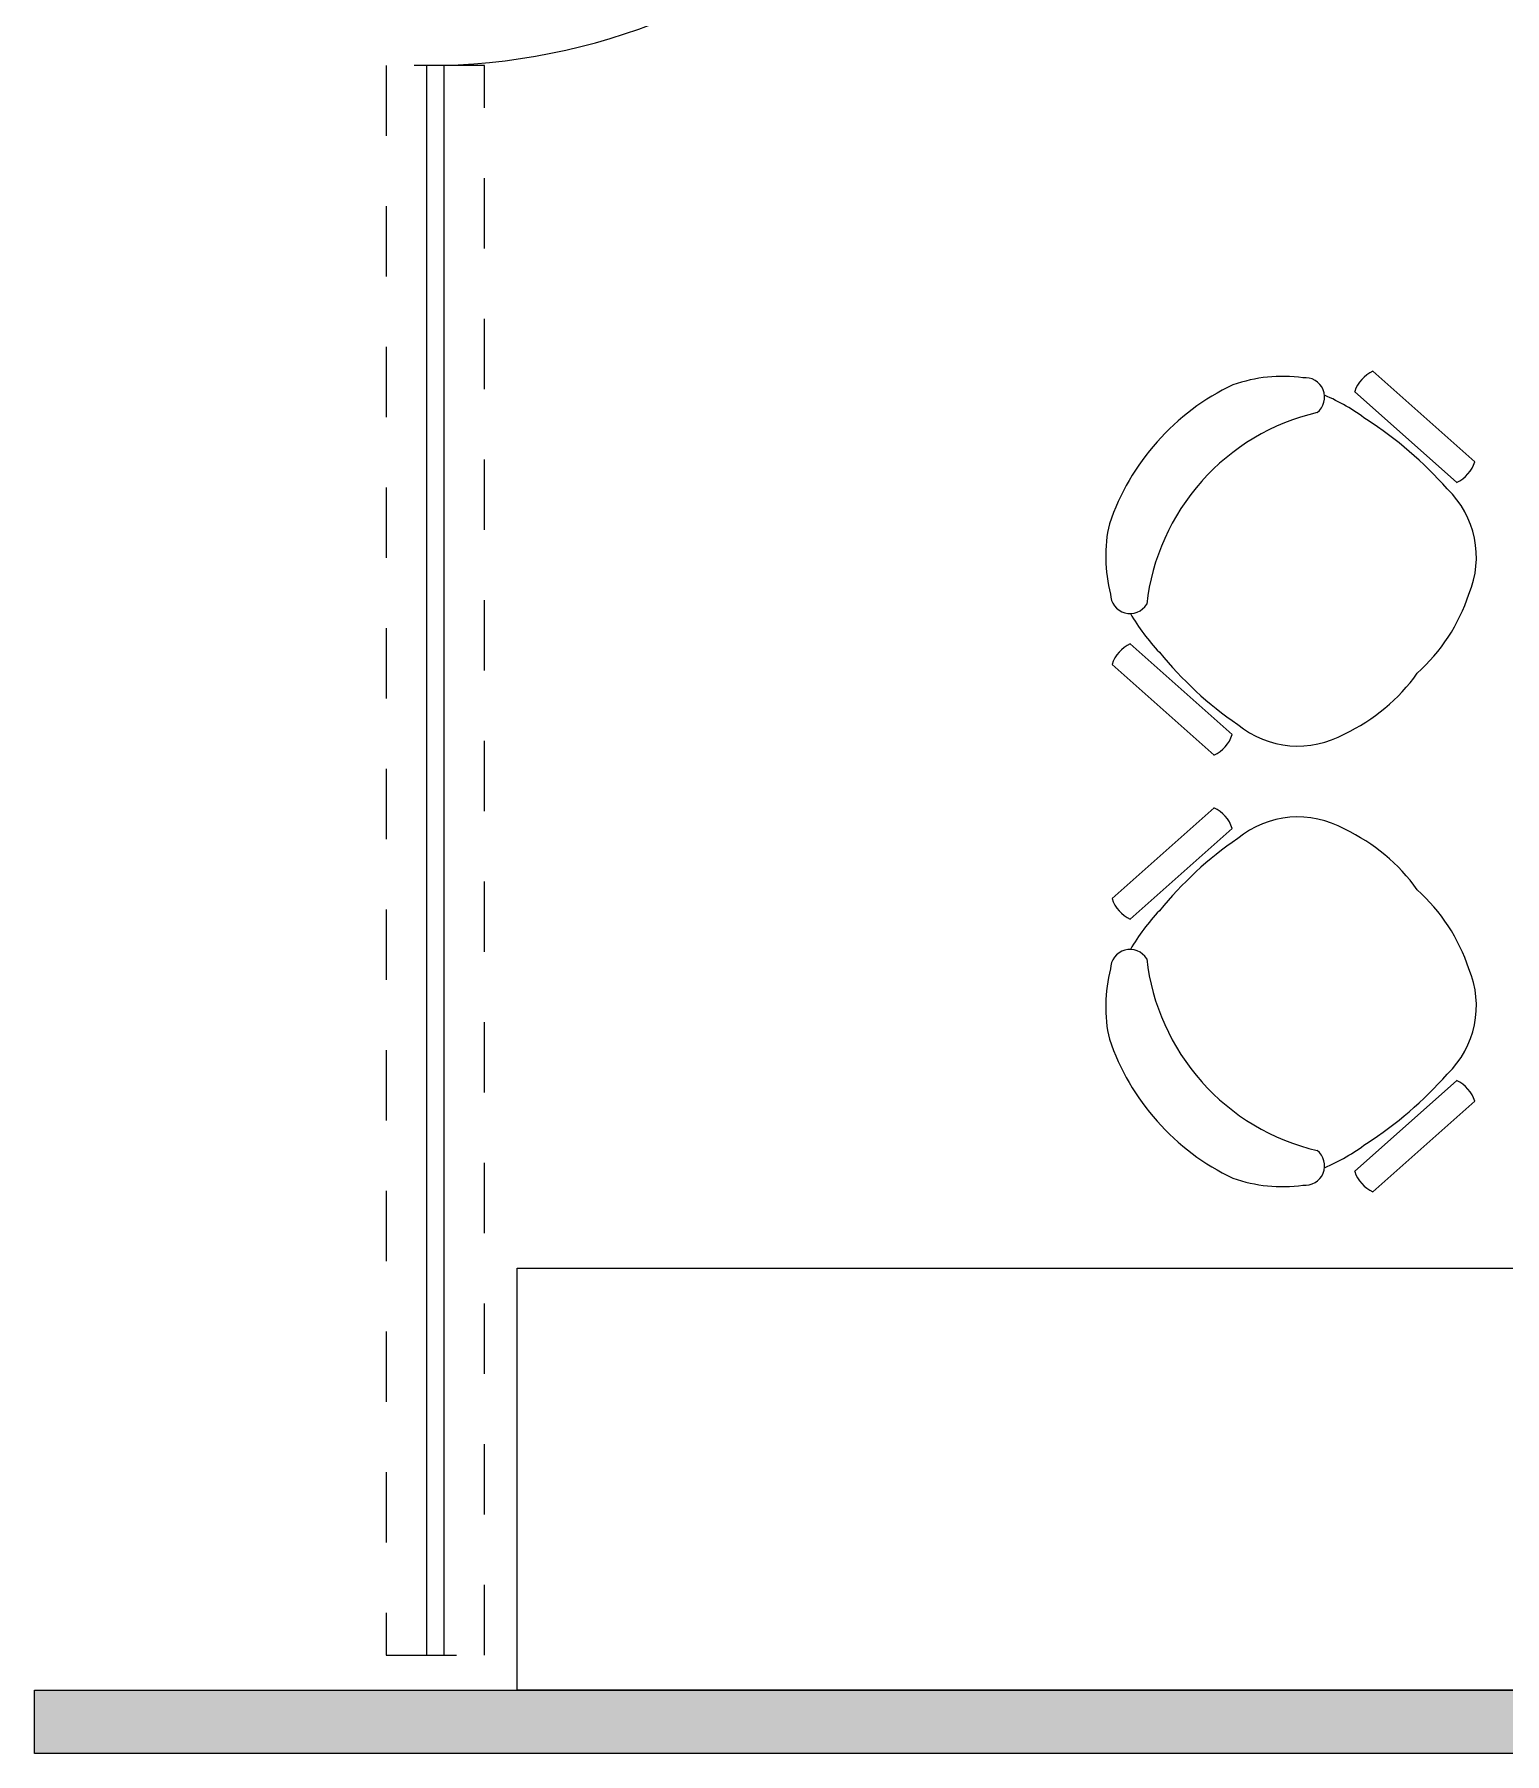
# Model space of a CAD drawing. Header units: metres. Extents: x -598 to 357, y -242 to 574.
# Drawn here: x -294.904 to -292.813, y 58.211 to 60.656 of the extents above; entities that cross this region are included whole.
import ezdxf

# ---------------------------------------------------------------- set-up
doc = ezdxf.new("R2010")
doc.units = ezdxf.units.M
doc.linetypes.add('xref_Nivel PB$0$HIDDEN2', pattern=[0.1875, 0.125, -0.0625])
for name, color, linetype in [('APTOS_SPZ_MCH_N2 MUNI$0$Muebles', 1, 'Continuous'), ('xref_Nivel PB$0$D-dintel mamposteria', 1, 'Continuous'), ('xref_Nivel PB$0$M-muebles', 1, 'Continuous'), ('xref_Nivel PB$0$V-vidrio', 1, 'Continuous'), ('xref_Nivel TIPICO$0$H-hatch tablayeso', 9, 'Continuous'), ('xref_Nivel TIPICO$0$M-muro tablayeso', 4, 'Continuous')]:
    doc.layers.add(name, color=color, linetype=linetype)
doc.layers.add('xref_Nivel PB$0$P-puerta', color=1, linetype='Continuous', lineweight=18)

# ---------------------------------------------------------------- blocks, each defined once
blk = doc.blocks.new('*U309')
at = {"layer": 'xref_Nivel PB$0$D-dintel mamposteria', "linetype": 'xref_Nivel PB$0$HIDDEN2', "ltscale": 0.5}
blk.add_lwpolyline([(0.14, 0), (0, 0), (0, 2.2603), (0.14, 2.2603)], close=True, dxfattribs=at)
blk = doc.blocks.new('xref_Nivel PB$0$xref_Nivel PB$0$XREF-NIVEL 3$0$2222')
at = {"layer": 'xref_Nivel PB$0$M-muebles', "linetype": 'Continuous'}
for p, q in [((-2032.1746, -1967.106), (-2032.0456, -1967.2511)), ((-2031.8416, -1967.106), (-2031.9706, -1967.2511)), ((-2032.0748, -1967.277), (-2032.2038, -1967.132)), ((-2031.9414, -1967.277), (-2031.8124, -1967.132)), ((-2032.4334, -1967.5961), (-2032.5625, -1967.451)), ((-2031.5828, -1967.5961), (-2031.4538, -1967.451)), ((-2032.5917, -1967.477), (-2032.4626, -1967.622)), ((-2031.4246, -1967.477), (-2031.5536, -1967.622))]:
    blk.add_line(p, q, dxfattribs=at)
for centre, radius, start, end in [((-2032.3278, -1967.3068), 0.2098, 75.3024, 102.8679), ((-2031.6884, -1967.3068), 0.2098, 77.1321, 104.6976), ((-2032.2698, -1967.4156), 0.3303, 108.4815, 132.0386), ((-2032.2746, -1967.1316), 0.0277, 301.0261, 89.9015), ((-2032.1593, -1967.1526), 0.049, 108.1809, 155.1267), ((-2031.8569, -1967.1526), 0.049, 24.8733, 71.8191), ((-2031.7416, -1967.1316), 0.0277, 90.0985, 238.9739), ((-2031.7464, -1967.4156), 0.3303, 47.9614, 71.5185), ((-2032.3983, -1967.3918), 0.3006, 46.6054, 59.7663), ((-2031.6179, -1967.3918), 0.3006, 120.2337, 133.3946), ((-2032.2731, -1967.4185), 0.3303, 131.269, 154.8261), ((-2032.2246, -1967.4691), 0.3158, 96.4988, 131.7912), ((-2031.7916, -1967.4691), 0.3158, 48.2088, 83.5012), ((-2031.7431, -1967.4185), 0.3303, 25.1739, 48.731), ((-2032.528, -1967.5862), 0.5324, 34.485, 50.838), ((-2031.4882, -1967.5862), 0.5324, 129.162, 145.515), ((-2032.2253, -1967.4696), 0.3158, 131.5164, 166.8088), ((-2031.791, -1967.4696), 0.3158, 13.1912, 48.4836), ((-2032.0901, -1967.2304), 0.049, 288.1809, 335.1267), ((-2031.9261, -1967.2304), 0.049, 204.8733, 251.8191), ((-2032.3744, -1967.3482), 0.2098, 160.4397, 188.0052), ((-2032.1928, -1967.3703), 0.1344, 330.2778, 39.5362), ((-2031.8234, -1967.3703), 0.1344, 140.4638, 209.7222), ((-2031.6419, -1967.3482), 0.2098, 351.9948, 19.5603), ((-2032.5546, -1967.3806), 0.0277, 173.4061, 322.2815), ((-2031.4616, -1967.3806), 0.0277, 217.7185, 6.5939), ((-2032.2818, -1967.2881), 0.3006, 203.5413, 216.7022), ((-2031.7344, -1967.2881), 0.3006, 323.2978, 336.4587), ((-2032.3135, -1967.3261), 0.262, 305.2732, 334.9701), ((-2031.7028, -1967.3261), 0.262, 205.0299, 234.7268), ((-2032.5472, -1967.4976), 0.049, 108.1809, 155.1267), ((-2031.4691, -1967.4976), 0.049, 24.8733, 71.8191), ((-2032.0736, -1967.1819), 0.5324, 212.4696, 228.8226), ((-2031.9427, -1967.1819), 0.5324, 311.1774, 327.5304), ((-2032.3569, -1967.3647), 0.262, 288.3375, 318.0344), ((-2031.6593, -1967.3647), 0.262, 221.9656, 251.6625), ((-2032.3271, -1967.4897), 0.1344, 223.7714, 293.0298), ((-2031.6891, -1967.4897), 0.1344, 246.9702, 316.2286), ((-2032.4779, -1967.5754), 0.049, 288.1809, 335.1267), ((-2031.5383, -1967.5754), 0.049, 204.8733, 251.8191)]:
    blk.add_arc(centre, radius, start, end, dxfattribs=at)
blk = doc.blocks.new('*U391')
at = {"layer": 'xref_Nivel TIPICO$0$H-hatch tablayeso', "transparency": 33554559}
h = blk.add_hatch(color=256, dxfattribs=at)
h.dxf.hatch_style = 1
h.paths.add_polyline_path([(0, 90), (0, 0), (3300, 0), (3300, 90)])
at = {"layer": 'xref_Nivel TIPICO$0$M-muro tablayeso'}
blk.add_lwpolyline([(3300, 0), (0, 0), (0, 90), (3300, 90), (3300, 0)], dxfattribs=at)
blk = doc.blocks.new('xref_Nivel PB$0$Familia Puertas - P-7-13066183-AMUEBLADAS N8 _18_34')
at = {"layer": 'xref_Nivel PB$0$P-puerta'}
for p, q in [((-0.4492, 1), (-0.5, 1)), ((-0.5, 1), (-0.5, 0)), ((-0.4492, 0), (-0.4492, 1)), ((-0.5, 0), (-0.4492, 0))]:
    blk.add_line(p, q, dxfattribs=at)
at = {"layer": 'xref_Nivel PB$0$P-puerta', "color": 8, "true_color": 0x808080}
blk.add_arc((-0.4972, 0.0006), 1.0022, 359.9645, 87.9854, dxfattribs=at)

msp = doc.modelspace()

# ---------------------------------------------------------------- linework, layer by layer
at = {"layer": 'APTOS_SPZ_MCH_N2 MUNI$0$Muebles'}
msp.add_lwpolyline([(-294.2173, 58.9012), (-291.1657, 58.9012), (-291.1657, 58.3012), (-294.2173, 58.3012), (-294.2173, 58.9012)], dxfattribs=at)
at = {"layer": 'xref_Nivel PB$0$M-muebles'}
msp.add_line((-292.2038, 58.2112), (-294.4038, 58.2112), dxfattribs=at)
at = {"layer": 'xref_Nivel PB$0$V-vidrio'}
msp.add_lwpolyline([(-294.3212, 60.6116), (-294.3462, 60.6116), (-294.3463, 58.3512), (-294.3213, 58.3512)], close=True, dxfattribs=at)

# ---------------------------------------------------------------- block references
at = {"layer": 'xref_Nivel PB$0$D-dintel mamposteria', "xscale": -1}
msp.add_blockref('*U309', (-294.2637, 58.3512), dxfattribs=at)
at = {"layer": 'xref_Nivel PB$0$M-muebles', "color": 8, "rotation": 90.00000000000001}
msp.add_blockref('xref_Nivel PB$0$xref_Nivel PB$0$XREF-NIVEL 3$0$2222', (-2260.4776, 2091.6015), dxfattribs=at)
at = {"layer": 'xref_Nivel PB$0$P-puerta', "color": 8, "true_color": 0x808080, "xscale": 0.895576384513974, "yscale": 0.895576384513974, "zscale": 0.895576384513974, "rotation": 270}
msp.add_blockref('xref_Nivel PB$0$Familia Puertas - P-7-13066183-AMUEBLADAS N8 _18_34', (-294.3462, 61.0637), dxfattribs=at)
at = {"layer": 'xref_Nivel TIPICO$0$M-muro tablayeso', "xscale": 0.001, "yscale": 0.001, "zscale": 0.001}
msp.add_blockref('*U391', (-294.9037, 58.2112), dxfattribs=at)

doc.saveas('drawing.dxf')
